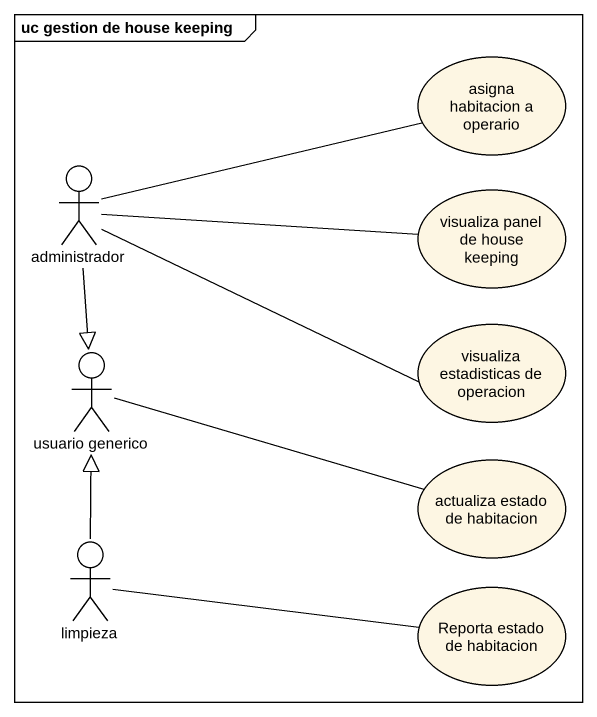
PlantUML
@startuml
mainframe uc gestion de house keeping
usecase "asigna habitacion a operario" as asigna_habitacion_a_operario
actor administrador
usecase "visualiza panel de house keeping" as visualiza_panel_de_house
actor "usuario generico" as usuario_generico
usecase "visualiza estadisticas de operacion" as visualiza_estadisticas_de
usecase "actualiza estado de habitacion" as actualiza_estado_de
actor limpieza
usecase "Reporta estado de habitacion" as Reporta_estado_de_habitacion
administrador -right- asigna_habitacion_a_operario
administrador -right- visualiza_panel_de_house
administrador --|> usuario_generico
administrador -right- visualiza_estadisticas_de
usuario_generico -right- actualiza_estado_de
limpieza -up-|> usuario_generico
limpieza -right- Reporta_estado_de_habitacion
@enduml
